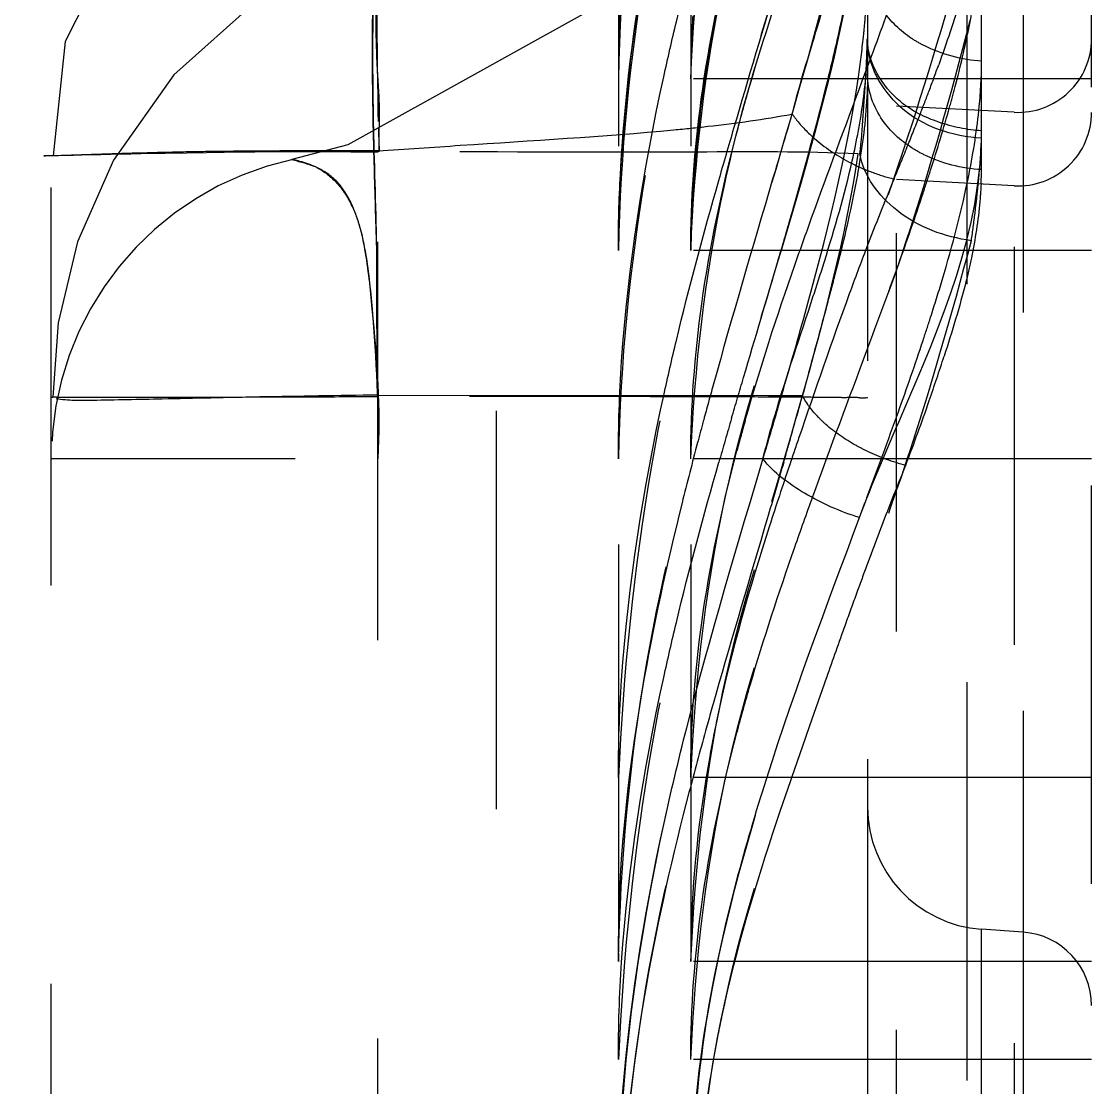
# Model space of a CAD drawing. Header units: millimetres. Extents: x 1147 to 12155, y -6137 to -4403.
# Drawn here: x 3291.328 to 3295.718, y -5138.93 to -5134.558 of the extents above; entities that cross this region are included whole.
import ezdxf

# ---------------------------------------------------------------- set-up
doc = ezdxf.new("R2010")
doc.units = ezdxf.units.MM
doc.header["$LTSCALE"] = 16.335
doc.linetypes.add('HIDDEN', pattern=[0.2, 0.1, -0.1])
doc.layers.add('DEFAULT_2', color=8, linetype='HIDDEN')

msp = doc.modelspace()

# ---------------------------------------------------------------- linework, layer by layer
at = {"layer": 'DEFAULT_2', "color": 8, "linetype": 'HIDDEN'}
for p, q in [((3293.2771, -5402.4154), (3293.2771, -5115.1277)), ((3295.718, -5399.4543), (3295.718, -5118.0887)), ((3295.2075, -5396.9947), (3295.2075, -5120.5484)), ((3294.799, -5121.2485), (3294.799, -5396.2945)), ((3292.7901, -5388.6539), (3292.7901, -5127.2168)), ((3295.4374, -5127.5844), (3295.4374, -5389.9586)), ((3294.918, -5388.6192), (3294.918, -5128.9476)), ((3295.4005, -5128.9476), (3295.4005, -5388.5955)), ((3291.4507, -5388.4307), (3291.4507, -5129.1123)), ((3295.2667, -5135.1652), (3295.2667, -5131.7956)), ((3293.7768, -5133.4359), (3293.7768, -5244.1918)), ((3294.0741, -5133.4359), (3294.0741, -5244.1918)), ((3291.9286, -5133.8029), (3291.5084, -5134.6395)), ((3291.5084, -5134.6395), (3291.4589, -5135.1083)), ((3294.7775, -5134.8017), (3294.8081, -5134.7195)), ((3291.9538, -5134.7761), (3291.7063, -5135.1265)), ((3295.718, -5134.7934), (3293.7768, -5134.7934)), ((3295.4005, -5134.9303), (3294.918, -5134.905)), ((3291.6165, -5135.1036), (3291.4507, -5135.1085)), ((3292.4406, -5135.1237), (3292.4405, -5135.1237)), ((3295.4005, -5135.2319), (3294.918, -5135.2066)), ((3295.718, -5135.4972), (3293.7768, -5135.4972)), ((3291.4791, -5135.7932), (3291.4568, -5136.0978)), ((3292.7907, -5136.0898), (3294.3925, -5136.0919)), ((3294.3925, -5136.0919), (3294.465, -5136.0922)), ((3294.465, -5136.0922), (3294.5318, -5136.0924)), ((3295.718, -5136.3519), (3291.4507, -5136.3519)), ((3294.6305, -5137.2491), (3294.5614, -5137.4464)), ((3294.5614, -5137.4464), (3294.5293, -5137.5381)), ((3295.718, -5137.659), (3293.7768, -5137.659)), ((3295.2667, -5220.8957), (3295.2667, -5138.2811)), ((3295.4374, -5138.293), (3295.2667, -5138.2811)), ((3295.718, -5138.4132), (3293.7768, -5138.4132)), ((3295.718, -5138.8154), (3293.7768, -5138.8154))]:
    msp.add_line(p, q, dxfattribs=at)
for points in [[(3294.7989, -5132.2162), (3294.5206, -5133.4459), (3293.7659, -5134.4528), (3292.6678, -5135.0637), (3292.4381, -5135.1245)], [(3292.7821, -5134.2176), (3292.2964, -5134.4686), (3291.9538, -5134.7761)], [(3291.7063, -5135.1265), (3291.5589, -5135.4617), (3291.4791, -5135.7932)]]:
    msp.add_lwpolyline(points, dxfattribs=at)
for centre, radius, start, end in [((3268.3898, -5124.8692), 28.195, 339.55159, 340.24488), ((3299.4746, -5135.584), 5.4019, 168.3638, 171.5286), ((3299.5629, -5134.7906), 5.786, 177.29569, 180.02711), ((3298.4334, -5134.7969), 4.3593, 176.5548, 178.509), ((3299.8713, -5135.6921), 5.8124, 168.74381, 169.91634), ((3290.8198, -5134.2016), 3.9845, 351.5831, 353.9504), ((3295.4163, -5134.629), 0.3016, 267, 0), ((3299.4095, -5135.6098), 5.3433, 169.9176, 171.1006), ((3298.2097, -5134.7908), 4.1355, 178.5134, 180.0356), ((3287.1752, -5131.8781), 8.4155, 339.37973, 340.15189), ((3299.3619, -5135.5701), 5.2883, 171.4992, 178.218), ((3298.8214, -5135.5202), 4.7484, 171.0709, 174.0043), ((3285.8809, -5131.3916), 9.7982, 338.7808, 339.38239), ((3284.1447, -5130.7167), 11.661, 338.12089, 338.77708), ((3288.3028, -5132.9915), 7.0968, 342.14562, 344.32606), ((3295.4163, -5134.9307), 0.3016, 267, 0), ((3296.8291, -5134.8873), 4.038, 181.5129, 182.8587), ((3298.7616, -5135.5061), 4.6875, 174.0996, 179.8913), ((3295.0759, -5134.4657), 0.756, 229.8107, 242.809), ((3281.3647, -5129.5999), 14.6569, 337.51985, 338.11912), ((3292.5844, -5207.9763), 72.8876, 89.837403, 90.024627), ((3292.7076, -5136.3519), 1.2569, 102.1834, 180), ((3295.1235, -5134.3469), 0.8839, 249.6868, 255.8857), ((3293.4736, -5135.1316), 1.7934, 357.1024, 358.9241), ((3304.0993, -5139.046), 9.962, 157.31584, 159.05992), ((3299.1361, -5135.5601), 5.0623, 178.2521, 179.2883), ((3267.1104, -5125.5601), 29.5564, 339.50877, 340.23397), ((3286.058, -5133.0043), 9.5161, 340.93529, 342.08868), ((3317.947, -5142.6372), 24.6768, 164.51739, 164.8585), ((3276.8458, -5131.2671), 18.3325, 344.21612, 344.73935), ((3287.3466, -5133.4514), 8.1522, 338.96743, 340.94675), ((3229.4275, -5117.0931), 67.7382, 343.501296, 343.673834), ((3267.1104, -5126.1634), 29.5564, 339.50877, 340.23397), ((3313.8282, -5141.521), 20.4094, 164.86275, 165.13177), ((3323.9519, -5144.8639), 30.9522, 163.71627, 164.06438), ((3301.7391, -5138.2938), 7.7324, 164.23995, 165.19991), ((3270.9789, -5129.612), 24.4283, 343.95108, 344.2235), ((3328.7219, -5147.932), 36.1397, 161.17068, 161.35628), ((3295.1754, -5135.5195), 0.8854, 244.7279, 255.6311), ((3305.163, -5140.5556), 11.0295, 157.73813, 158.71308), ((3308.7848, -5141.9639), 14.9155, 158.7233, 159.684), ((3313.7644, -5143.8163), 20.2284, 159.66035, 160.00438), ((3319.3375, -5145.8435), 26.1588, 160.00607, 160.3183), ((3334.1286, -5151.126), 41.8649, 160.32881, 160.64212), ((3316.4155, -5143.6491), 23.1226, 164.11126, 164.49327), ((3299.6132, -5138.5558), 5.5496, 167.9981, 169.7901), ((3295.3018, -5137.7795), 0.5028, 180, 266), ((3295.4163, -5138.5939), 0.3016, 0, 86), ((3298.1374, -5138.3974), 4.0633, 178.9304, 180.2222), ((3301.5068, -5139.8428), 7.7309, 169.99462, 179.0924), ((3299.3594, -5139.725), 5.2718, 167.4479, 169.0367)]:
    msp.add_arc(centre, radius, start, end, dxfattribs=at)
for points, knots in [([(3294.7046, -5130.4697), (3294.5645, -5131.1529), (3294.2078, -5132.1787), (3293.8612, -5133.6173), (3293.7849, -5134.3979), (3293.7768, -5134.7934)], [0, 0, 0, 0, 0.47187, 0.732372, 1, 1, 1, 1]), ([(3294.0741, -5134.7934), (3294.0889, -5134.4169), (3294.1544, -5133.8561), (3294.3441, -5133.1402), (3294.5196, -5132.6332), (3294.7012, -5132.1481), (3294.9104, -5131.5412), (3295.0539, -5131.095), (3295.1566, -5130.81)], [0, 0, 0, 0, 0.272705, 0.40583, 0.535461, 0.660825, 0.780743, 1, 1, 1, 1]), ([(3294.7046, -5131.1736), (3294.5645, -5131.8567), (3294.2078, -5132.8826), (3293.8612, -5134.3212), (3293.7849, -5135.1018), (3293.7768, -5135.4972)], [0, 0, 0, 0, 0.47187, 0.732371, 1, 1, 1, 1]), ([(3294.0741, -5135.4972), (3294.0889, -5135.1207), (3294.1544, -5134.56), (3294.3441, -5133.8441), (3294.5196, -5133.337), (3294.7012, -5132.8519), (3294.9105, -5132.2451), (3295.0539, -5131.7988), (3295.1566, -5131.5138)], [0, 0, 0, 0, 0.272706, 0.405831, 0.535461, 0.660825, 0.780743, 1, 1, 1, 1]), ([(3294.7046, -5132.0282), (3294.5645, -5132.7114), (3294.2078, -5133.7373), (3293.8612, -5135.1759), (3293.7849, -5135.9564), (3293.7768, -5136.3519)], [0, 0, 0, 0, 0.47187, 0.732371, 1, 1, 1, 1]), ([(3293.7768, -5135.4972), (3293.7786, -5134.8964), (3293.9622, -5133.7313), (3294.3178, -5132.622), (3294.4725, -5132.0785)], [0, 0, 0, 0, 0.515302, 1, 1, 1, 1]), ([(3294.0741, -5136.3519), (3294.0889, -5135.9754), (3294.1544, -5135.4146), (3294.3441, -5134.6987), (3294.5196, -5134.1917), (3294.7012, -5133.7066), (3294.9105, -5133.0998), (3295.0539, -5132.6535), (3295.1566, -5132.3685)], [0, 0, 0, 0, 0.272706, 0.405831, 0.535461, 0.660825, 0.780743, 1, 1, 1, 1]), ([(3294.7593, -5133.0337), (3294.7103, -5133.3781), (3294.5288, -5134.0945), (3294.176, -5135.1894), (3293.8808, -5136.3886), (3293.7973, -5137.2311), (3293.7768, -5137.659)], [0, 0, 0, 0, 0.220165, 0.465948, 0.728805, 1, 1, 1, 1]), ([(3292.7959, -5135.0919), (3292.7949, -5135.0305), (3292.8009, -5134.9083), (3292.7804, -5134.6697), (3292.7859, -5134.3842), (3292.7784, -5134.0654), (3292.776, -5133.7865), (3292.769, -5133.5834), (3292.7718, -5133.4481), (3292.7745, -5133.3685), (3292.7793, -5133.307), (3292.7772, -5133.2593), (3292.7837, -5133.2366), (3292.7771, -5133.2199), (3292.7799, -5133.2188)], [0, 0, 0, 0, 0.098337, 0.195407, 0.382939, 0.555157, 0.705885, 0.829577, 0.880294, 0.922832, 0.956487, 0.980641, 0.995136, 1, 1, 1, 1]), ([(3292.779, -5133.3349), (3292.7728, -5133.5502), (3292.7895, -5134.1034), (3292.7834, -5134.6564), (3292.7925, -5134.9939)], [0, 0, 0, 0, 0.389562, 1, 1, 1, 1]), ([(3294.0741, -5137.659), (3294.0921, -5137.2502), (3294.1831, -5136.447), (3294.5696, -5135.3463), (3294.959, -5134.353), (3295.1409, -5133.7017), (3295.2204, -5133.398)], [0, 0, 0, 0, 0.277215, 0.54272, 0.787348, 1, 1, 1, 1]), ([(3293.963, -5134.7848), (3293.9795, -5134.7093), (3294.0476, -5134.4133), (3294.127, -5134.12), (3294.1891, -5133.9023)], [0, 0, 0, 0, 0.25441, 1, 1, 1, 1]), ([(3293.7768, -5138.4132), (3293.7864, -5138.0053), (3293.8569, -5137.1998), (3294.1564, -5136.0573), (3294.4757, -5134.9977), (3294.6674, -5134.3108), (3294.7287, -5133.979)], [0, 0, 0, 0, 0.269153, 0.530599, 0.7774, 1, 1, 1, 1]), ([(3294.7593, -5134.1901), (3294.7103, -5134.5344), (3294.5288, -5135.2508), (3294.176, -5136.3457), (3293.8808, -5137.5449), (3293.7973, -5138.3874), (3293.7768, -5138.8154)], [0, 0, 0, 0, 0.220165, 0.465948, 0.728805, 1, 1, 1, 1]), ([(3294.6368, -5134.7938), (3294.6499, -5134.741), (3294.6982, -5134.5384), (3294.7389, -5134.3338), (3294.7613, -5134.1816)], [0, 0, 0, 0, 0.261175, 1, 1, 1, 1]), ([(3292.7826, -5134.2177), (3292.7797, -5134.2191), (3292.784, -5134.2357), (3292.7768, -5134.2595), (3292.7768, -5134.3074), (3292.7723, -5134.3695), (3292.7698, -5134.4494), (3292.7666, -5134.5854), (3292.7668, -5134.7894), (3292.7717, -5135.0688), (3292.7816, -5135.3875), (3292.7916, -5135.7342), (3292.7884, -5135.9737), (3292.7933, -5136.0959)], [0, 0, 0, 0, 0.005104, 0.019965, 0.044459, 0.07821, 0.120721, 0.1715, 0.295712, 0.446202, 0.617829, 0.804793, 1, 1, 1, 1]), ([(3293.7769, -5135.4972), (3293.7768, -5135.3931), (3293.7881, -5134.9797), (3293.8408, -5134.5681), (3293.896, -5134.2639)], [0, 0, 0, 0, 0.251966, 1, 1, 1, 1]), ([(3294.0741, -5138.4132), (3294.0912, -5138.017), (3294.1761, -5137.238), (3294.5451, -5136.1657), (3294.9249, -5135.1943), (3295.1127, -5134.558), (3295.198, -5134.2599)], [0, 0, 0, 0, 0.275376, 0.539741, 0.784652, 1, 1, 1, 1]), ([(3294.2633, -5135.0115), (3294.2805, -5134.9462), (3294.3519, -5134.69), (3294.4353, -5134.4373), (3294.5007, -5134.25)], [0, 0, 0, 0, 0.25364, 1, 1, 1, 1]), ([(3294.7821, -5134.6216), (3294.7848, -5134.5956), (3294.7943, -5134.4948), (3294.799, -5134.3936), (3294.799, -5134.3184)], [0, 0, 0, 0, 0.257786, 1, 1, 1, 1]), ([(3294.1891, -5135.2094), (3294.2095, -5135.1382), (3294.2902, -5134.8598), (3294.3736, -5134.5821), (3294.4342, -5134.375)], [0, 0, 0, 0, 0.255546, 1, 1, 1, 1]), ([(3295.2021, -5134.3766), (3295.1952, -5134.4061), (3295.1636, -5134.5274), (3295.123, -5134.6462), (3295.0908, -5134.7355)], [0, 0, 0, 0, 0.242302, 1, 1, 1, 1]), ([(3292.7734, -5134.9934), (3292.7724, -5134.9399), (3292.7698, -5134.7583), (3292.7696, -5134.5766), (3292.7729, -5134.4486)], [0, 0, 0, 0, 0.294915, 1, 1, 1, 1]), ([(3295.0307, -5134.6567), (3295.0132, -5134.6479), (3294.9483, -5134.611), (3294.8924, -5134.5574), (3294.8618, -5134.5115)], [0, 0, 0, 0, 0.261619, 1, 1, 1, 1]), ([(3294.0741, -5138.8154), (3294.0921, -5138.4065), (3294.1831, -5137.6033), (3294.5696, -5136.5026), (3294.959, -5135.5093), (3295.1409, -5134.8581), (3295.2204, -5134.5543)], [0, 0, 0, 0, 0.277215, 0.542719, 0.787347, 1, 1, 1, 1]), ([(3295.1357, -5134.9088), (3295.1436, -5134.8808), (3295.1731, -5134.7717), (3295.1991, -5134.6616), (3295.2155, -5134.5793)], [0, 0, 0, 0, 0.257422, 1, 1, 1, 1]), ([(3295.2667, -5135.0367), (3295.1477, -5135.0294), (3294.92, -5134.9568), (3294.7983, -5134.7345), (3294.7991, -5134.6324)], [0, 0, 0, 0, 0.538962, 1, 1, 1, 1]), ([(3295.2667, -5135.0059), (3295.207, -5135.0028), (3295.0886, -5134.9778), (3294.8943, -5134.8833), (3294.8005, -5134.7283), (3294.7991, -5134.6324)], [0, 0, 0, 0, 0.27821, 0.554074, 1, 1, 1, 1]), ([(3293.7769, -5136.3519), (3293.7768, -5136.2186), (3293.7954, -5135.6919), (3293.879, -5135.1691), (3293.963, -5134.7848)], [0, 0, 0, 0, 0.253092, 1, 1, 1, 1]), ([(3294.4342, -5136.1346), (3294.4693, -5136.0149), (3294.5971, -5135.5701), (3294.7121, -5135.1196), (3294.7613, -5134.7849)], [0, 0, 0, 0, 0.269337, 1, 1, 1, 1]), ([(3294.4342, -5135.5313), (3294.4528, -5135.468), (3294.5238, -5135.2232), (3294.5916, -5134.9773), (3294.6368, -5134.7938)], [0, 0, 0, 0, 0.258587, 1, 1, 1, 1]), ([(3294.5007, -5135.5571), (3294.5234, -5135.4924), (3294.6133, -5135.2397), (3294.7077, -5134.9887), (3294.7775, -5134.8017)], [0, 0, 0, 0, 0.255675, 1, 1, 1, 1]), ([(3294.799, -5134.7752), (3294.7989, -5134.8062), (3294.7949, -5134.9354), (3294.7784, -5135.064), (3294.7618, -5135.1609)], [0, 0, 0, 0, 0.239599, 1, 1, 1, 1]), ([(3294.0046, -5135.0023), (3294.0513, -5134.9979), (3294.2133, -5134.9811), (3294.375, -5134.959), (3294.489, -5134.9376)], [0, 0, 0, 0, 0.287684, 1, 1, 1, 1]), ([(3294.489, -5134.9376), (3294.4626, -5135.0268), (3294.3528, -5135.3969), (3294.2439, -5135.7674), (3294.1657, -5136.0498)], [0, 0, 0, 0, 0.241042, 1, 1, 1, 1]), ([(3294.4904, -5134.9376), (3294.4963, -5134.9466), (3294.5248, -5134.9854), (3294.5596, -5135.0192), (3294.5881, -5135.0432)], [0, 0, 0, 0, 0.225057, 1, 1, 1, 1]), ([(3295.0302, -5135.1043), (3295.0129, -5135.0957), (3294.9486, -5135.0593), (3294.8922, -5135.0079), (3294.8609, -5134.9632)], [0, 0, 0, 0, 0.262603, 1, 1, 1, 1]), ([(3292.793, -5136.0898), (3292.7833, -5135.8977), (3292.793, -5135.5317), (3292.7766, -5135.1665), (3292.7734, -5134.9934)], [0, 0, 0, 0, 0.52645, 1, 1, 1, 1]), ([(3292.7912, -5135.089), (3292.9037, -5135.0813), (3293.3082, -5135.0524), (3293.7132, -5135.0296), (3294.0046, -5135.0023)], [0, 0, 0, 0, 0.278076, 1, 1, 1, 1]), ([(3294.766, -5136.5922), (3294.8185, -5136.4513), (3295.0381, -5135.9455), (3295.2674, -5135.4108), (3295.2667, -5135.0059)], [0, 0, 0, 0, 0.270913, 1, 1, 1, 1]), ([(3295.225, -5135.4564), (3295.2303, -5135.4188), (3295.2493, -5135.2758), (3295.2636, -5135.1319), (3295.2667, -5135.0255)], [0, 0, 0, 0, 0.26277, 1, 1, 1, 1]), ([(3291.4507, -5135.1085), (3291.3283, -5135.1103), (3292.3442, -5135.0866), (3292.4667, -5135.092), (3292.7911, -5135.0921)], [0, 0, 0, 0, 0.273938, 1, 1, 1, 1]), ([(3292.093, -5135.0916), (3292.0448, -5135.0923), (3291.8859, -5135.0951), (3291.7271, -5135.1001), (3291.6165, -5135.1036)], [0, 0, 0, 0, 0.303826, 1, 1, 1, 1]), ([(3292.5531, -5135.0886), (3292.5121, -5135.0886), (3292.3588, -5135.0889), (3292.2054, -5135.0899), (3292.093, -5135.0916)], [0, 0, 0, 0, 0.267151, 1, 1, 1, 1]), ([(3294.7602, -5135.1011), (3294.54, -5135.0903), (3293.8832, -5135.0969), (3293.2271, -5135.0922), (3292.7911, -5135.0921)], [0, 0, 0, 0, 0.335839, 1, 1, 1, 1]), ([(3293.7768, -5139.7203), (3293.7885, -5139.292), (3293.8654, -5138.4474), (3294.1885, -5137.2549), (3294.5206, -5136.1559), (3294.7101, -5135.4431), (3294.7602, -5135.1011)], [0, 0, 0, 0, 0.271472, 0.534417, 0.780975, 1, 1, 1, 1]), ([(3295.225, -5135.4568), (3295.1157, -5135.4417), (3294.9176, -5135.3703), (3294.7831, -5135.1916), (3294.7676, -5135.101)], [0, 0, 0, 0, 0.545207, 1, 1, 1, 1]), ([(3292.4382, -5135.1245), (3292.4472, -5135.1242), (3292.4787, -5135.1329), (3292.5407, -5135.1516), (3292.6235, -5135.2116), (3292.7008, -5135.3293), (3292.7459, -5135.5136), (3292.7787, -5135.8598), (3292.8028, -5136.1476), (3292.7901, -5136.3519)], [0, 0, 0, 0, 0.019622, 0.070158, 0.141946, 0.237674, 0.372062, 0.552162, 1, 1, 1, 1]), ([(3292.7901, -5136.3519), (3292.7961, -5136.1467), (3292.7811, -5135.8587), (3292.7456, -5135.5114), (3292.7013, -5135.328), (3292.6269, -5135.2063), (3292.5319, -5135.1475), (3292.4683, -5135.134), (3292.4382, -5135.1245)], [0, 0, 0, 0, 0.448733, 0.628545, 0.762933, 0.858497, 0.931184, 1, 1, 1, 1]), ([(3294.5766, -5135.6837), (3294.592, -5135.6365), (3294.651, -5135.4534), (3294.7047, -5135.2684), (3294.7361, -5135.1294)], [0, 0, 0, 0, 0.258643, 1, 1, 1, 1]), ([(3294.7618, -5135.1609), (3294.7557, -5135.1967), (3294.728, -5135.3445), (3294.6925, -5135.4908), (3294.6639, -5135.6012)], [0, 0, 0, 0, 0.24158, 1, 1, 1, 1]), ([(3294.9253, -5135.5554), (3294.9602, -5135.4582), (3295.0052, -5135.3291), (3295.0476, -5135.1992), (3295.0578, -5135.1674)], [0, 0, 0, 0, 0.755682, 1, 1, 1, 1]), ([(3295.0578, -5135.7707), (3295.0741, -5135.72), (3295.1343, -5135.5262), (3295.1863, -5135.3295), (3295.2155, -5135.1826)], [0, 0, 0, 0, 0.262012, 1, 1, 1, 1]), ([(3293.963, -5136.0919), (3293.9795, -5136.0164), (3294.0476, -5135.7205), (3294.127, -5135.4272), (3294.1891, -5135.2094)], [0, 0, 0, 0, 0.25441, 1, 1, 1, 1]), ([(3295.2648, -5135.2222), (3295.2635, -5135.247), (3295.2563, -5135.3492), (3295.2408, -5135.4509), (3295.2251, -5135.527)], [0, 0, 0, 0, 0.241795, 1, 1, 1, 1]), ([(3294.0741, -5139.7203), (3294.0931, -5139.311), (3294.183, -5138.507), (3294.5704, -5137.4052), (3294.9597, -5136.411), (3295.144, -5135.7599), (3295.225, -5135.4564)], [0, 0, 0, 0, 0.277277, 0.542789, 0.787392, 1, 1, 1, 1]), ([(3294.7952, -5135.4857), (3294.7711, -5135.5486), (3294.6741, -5135.8079), (3294.5838, -5136.0697), (3294.5162, -5136.2679)], [0, 0, 0, 0, 0.243569, 1, 1, 1, 1]), ([(3294.2413, -5136.1851), (3294.2575, -5136.1296), (3294.3217, -5135.9116), (3294.3867, -5135.6939), (3294.4342, -5135.5313)], [0, 0, 0, 0, 0.254574, 1, 1, 1, 1]), ([(3295.2251, -5135.527), (3295.2183, -5135.56), (3295.1868, -5135.6962), (3295.1455, -5135.83), (3295.1129, -5135.9309)], [0, 0, 0, 0, 0.240933, 1, 1, 1, 1]), ([(3294.6639, -5135.6012), (3294.6535, -5135.6413), (3294.6099, -5135.805), (3294.5646, -5135.9683), (3294.5328, -5136.0924)], [0, 0, 0, 0, 0.244238, 1, 1, 1, 1]), ([(3294.3698, -5136.3519), (3294.3844, -5136.2943), (3294.4467, -5136.0695), (3294.5225, -5135.8488), (3294.5766, -5135.6837)], [0, 0, 0, 0, 0.254938, 1, 1, 1, 1]), ([(3294.9253, -5136.1587), (3294.9602, -5136.0615), (3295.0052, -5135.9324), (3295.0476, -5135.8025), (3295.0578, -5135.7707)], [0, 0, 0, 0, 0.755682, 1, 1, 1, 1]), ([(3294.5007, -5136.7134), (3294.5249, -5136.6442), (3294.6211, -5136.3744), (3294.7223, -5136.1064), (3294.7966, -5135.9067)], [0, 0, 0, 0, 0.256146, 1, 1, 1, 1]), ([(3291.4507, -5136.0979), (3291.4507, -5136.0999), (3291.4636, -5136.0956), (3291.4767, -5136.1), (3291.5089, -5136.0977), (3291.5487, -5136.0989), (3291.6015, -5136.0986), (3291.6926, -5136.0989), (3291.8325, -5136.0987), (3292.0283, -5136.0985), (3292.2582, -5136.098), (3292.5162, -5136.0971), (3292.6969, -5136.0963), (3292.7908, -5136.0959)], [0, 0, 0, 0, 0.00449, 0.017847, 0.039925, 0.070573, 0.109641, 0.156967, 0.275179, 0.422365, 0.595466, 0.78988, 1, 1, 1, 1]), ([(3292.7907, -5136.0899), (3292.6292, -5136.0927), (3292.334, -5136.0967), (3291.9435, -5136.106), (3291.6657, -5136.1115), (3291.52, -5136.1134), (3291.4708, -5136.1056)], [0, 0, 0, 0, 0.367166, 0.670862, 0.886862, 1, 1, 1, 1]), ([(3294.799, -5136.1025), (3294.7984, -5136.0995), (3294.7808, -5136.1052), (3294.7594, -5136.0988), (3294.7121, -5136.1016), (3294.6519, -5136.0995), (3294.5729, -5136.0995), (3294.436, -5136.0983), (3294.2266, -5136.0975), (3293.9334, -5136.0966), (3293.5893, -5136.0961), (3293.2027, -5136.0958), (3292.9317, -5136.0958), (3292.7908, -5136.0959)], [0, 0, 0, 0, 0.004529, 0.01788, 0.039957, 0.070661, 0.109848, 0.15724, 0.275416, 0.422525, 0.595198, 0.789498, 1, 1, 1, 1]), ([(3293.7769, -5137.659), (3293.7768, -5137.5257), (3293.7954, -5136.999), (3293.879, -5136.4762), (3293.963, -5136.0919)], [0, 0, 0, 0, 0.253092, 1, 1, 1, 1]), ([(3294.6276, -5136.2103), (3294.6174, -5136.2011), (3294.5807, -5136.1661), (3294.5489, -5136.1253), (3294.5318, -5136.0924)], [0, 0, 0, 0, 0.270594, 1, 1, 1, 1]), ([(3294.7974, -5136.3201), (3294.7814, -5136.3126), (3294.7213, -5136.2818), (3294.6649, -5136.2434), (3294.6276, -5136.2103)], [0, 0, 0, 0, 0.261996, 1, 1, 1, 1]), ([(3294.1021, -5136.2841), (3294.0801, -5136.3667), (3293.9935, -5136.7022), (3293.919, -5137.041), (3293.8748, -5137.2982)], [0, 0, 0, 0, 0.24688, 1, 1, 1, 1]), ([(3293.963, -5137.8516), (3293.992, -5137.7189), (3294.1142, -5137.2076), (3294.266, -5136.7041), (3294.3766, -5136.3303)], [0, 0, 0, 0, 0.25825, 1, 1, 1, 1]), ([(3293.7768, -5139.4187), (3293.7819, -5138.8841), (3293.9218, -5137.8397), (3294.2261, -5136.8406), (3294.3698, -5136.3519)], [0, 0, 0, 0, 0.512026, 1, 1, 1, 1]), ([(3293.963, -5137.2483), (3293.9795, -5137.1728), (3294.0476, -5136.8768), (3294.127, -5136.5835), (3294.1891, -5136.3658)], [0, 0, 0, 0, 0.25441, 1, 1, 1, 1]), ([(3294.4551, -5136.3654), (3294.4328, -5136.443), (3294.3399, -5136.7608), (3294.2448, -5137.078), (3294.1763, -5137.3188)], [0, 0, 0, 0, 0.243825, 1, 1, 1, 1]), ([(3294.4786, -5136.3788), (3294.4508, -5136.4613), (3294.339, -5136.7981), (3294.2405, -5137.1399), (3294.1849, -5137.4018)], [0, 0, 0, 0, 0.245457, 1, 1, 1, 1]), ([(3294.766, -5136.5922), (3294.6871, -5136.5688), (3294.5448, -5136.5038), (3294.4147, -5136.4102), (3294.3698, -5136.3519)], [0, 0, 0, 0, 0.527777, 1, 1, 1, 1]), ([(3294.2633, -5138.0782), (3294.2999, -5137.9397), (3294.4566, -5137.4098), (3294.6539, -5136.8933), (3294.7966, -5136.51)], [0, 0, 0, 0, 0.259402, 1, 1, 1, 1]), ([(3294.0741, -5139.4187), (3294.0799, -5139.1648), (3294.1274, -5138.5388), (3294.3953, -5137.5967), (3294.6331, -5136.9161), (3294.766, -5136.5922)], [0, 0, 0, 0, 0.260438, 0.640894, 1, 1, 1, 1]), ([(3294.2633, -5137.4749), (3294.2805, -5137.4097), (3294.3519, -5137.1535), (3294.4353, -5136.9008), (3294.5007, -5136.7134)], [0, 0, 0, 0, 0.25364, 1, 1, 1, 1]), ([(3293.7769, -5138.8154), (3293.7768, -5138.6821), (3293.7954, -5138.1553), (3293.879, -5137.6326), (3293.963, -5137.2483)], [0, 0, 0, 0, 0.253092, 1, 1, 1, 1]), ([(3294.1346, -5137.4672), (3294.1113, -5137.5512), (3294.0191, -5137.8923), (3293.9396, -5138.2373), (3293.8934, -5138.4996)], [0, 0, 0, 0, 0.246471, 1, 1, 1, 1]), ([(3294.5293, -5137.5381), (3294.5, -5137.622), (3294.3809, -5137.9646), (3294.2732, -5138.312), (3294.2137, -5138.5793)], [0, 0, 0, 0, 0.24513, 1, 1, 1, 1]), ([(3293.7769, -5139.4187), (3293.7768, -5139.2854), (3293.7954, -5138.7586), (3293.879, -5138.2359), (3293.963, -5137.8516)], [0, 0, 0, 0, 0.253092, 1, 1, 1, 1])]:
    msp.add_open_spline(points, degree=3, knots=knots, dxfattribs=at)
for points in [[(3294.1169, -5134.8771), (3294.1483, -5134.6457), (3294.1959, -5134.4163), (3294.2545, -5134.1902)], [(3294.5745, -5134.6433), (3294.6091, -5134.5304), (3294.6426, -5134.4171), (3294.673, -5134.303)], [(3295.2155, -5134.5793), (3295.2299, -5134.5067), (3295.2421, -5134.4336), (3295.251, -5134.3601)], [(3294.7814, -5134.8807), (3294.7925, -5134.7972), (3294.7992, -5134.7129), (3294.799, -5134.6287)], [(3294.7913, -5134.7883), (3294.7945, -5134.7362), (3294.797, -5134.684), (3294.7976, -5134.6318)], [(3294.4904, -5134.9376), (3294.514, -5134.8383), (3294.5446, -5134.7408), (3294.5745, -5134.6433)], [(3295.2667, -5134.7203), (3295.1854, -5134.7157), (3295.1035, -5134.6934), (3295.0307, -5134.6567)], [(3295.2573, -5134.9059), (3295.2633, -5134.8443), (3295.2667, -5134.7823), (3295.2667, -5134.7203)], [(3294.7676, -5135.101), (3294.7797, -5134.9971), (3294.7849, -5134.8926), (3294.7913, -5134.7883)], [(3294.8609, -5134.9632), (3294.823, -5134.9091), (3294.799, -5134.8409), (3294.799, -5134.7748)], [(3294.0741, -5135.4972), (3294.074, -5135.29), (3294.0891, -5135.0824), (3294.1169, -5134.8771)], [(3294.7361, -5135.1294), (3294.7547, -5135.0472), (3294.7703, -5134.9642), (3294.7814, -5134.8807)], [(3295.2155, -5135.1826), (3295.2337, -5135.0911), (3295.2483, -5134.9988), (3295.2573, -5134.9059)], [(3294.119, -5135.7165), (3294.1519, -5135.4789), (3294.202, -5135.2434), (3294.2633, -5135.0115)], [(3295.2667, -5135.1653), (3295.1854, -5135.1609), (3295.1031, -5135.1405), (3295.0302, -5135.1043)], [(3294.7305, -5135.1381), (3294.7584, -5135.1524), (3294.7872, -5135.165), (3294.8166, -5135.1758)], [(3294.2974, -5136.1936), (3294.3579, -5135.9793), (3294.4273, -5135.7674), (3294.5007, -5135.5571)], [(3294.0741, -5136.3519), (3294.074, -5136.1396), (3294.0899, -5135.9268), (3294.119, -5135.7165)], [(3294.119, -5137.0236), (3294.1519, -5136.786), (3294.202, -5136.5505), (3294.2633, -5136.3186)], [(3294.0741, -5137.659), (3294.074, -5137.4467), (3294.0899, -5137.234), (3294.119, -5137.0236)], [(3293.8748, -5137.2982), (3293.8116, -5137.6659), (3293.772, -5138.0401), (3293.7768, -5138.4132)], [(3294.119, -5138.18), (3294.1519, -5137.9424), (3294.202, -5137.7069), (3294.2633, -5137.4749)], [(3294.1515, -5137.5721), (3294.107, -5137.8193), (3294.0795, -5138.0705), (3294.0748, -5138.3216)], [(3294.119, -5138.7833), (3294.1519, -5138.5457), (3294.202, -5138.3102), (3294.2633, -5138.0782)], [(3294.0741, -5138.8154), (3294.074, -5138.603), (3294.0899, -5138.3903), (3294.119, -5138.18)], [(3294.1839, -5138.7224), (3294.1458, -5138.919), (3294.1185, -5139.1179), (3294.1, -5139.3173)], [(3294.0741, -5139.4187), (3294.074, -5139.2063), (3294.0899, -5138.9936), (3294.119, -5138.7833)]]:
    msp.add_open_spline(points, degree=3, dxfattribs=at)

doc.saveas('drawing.dxf')
